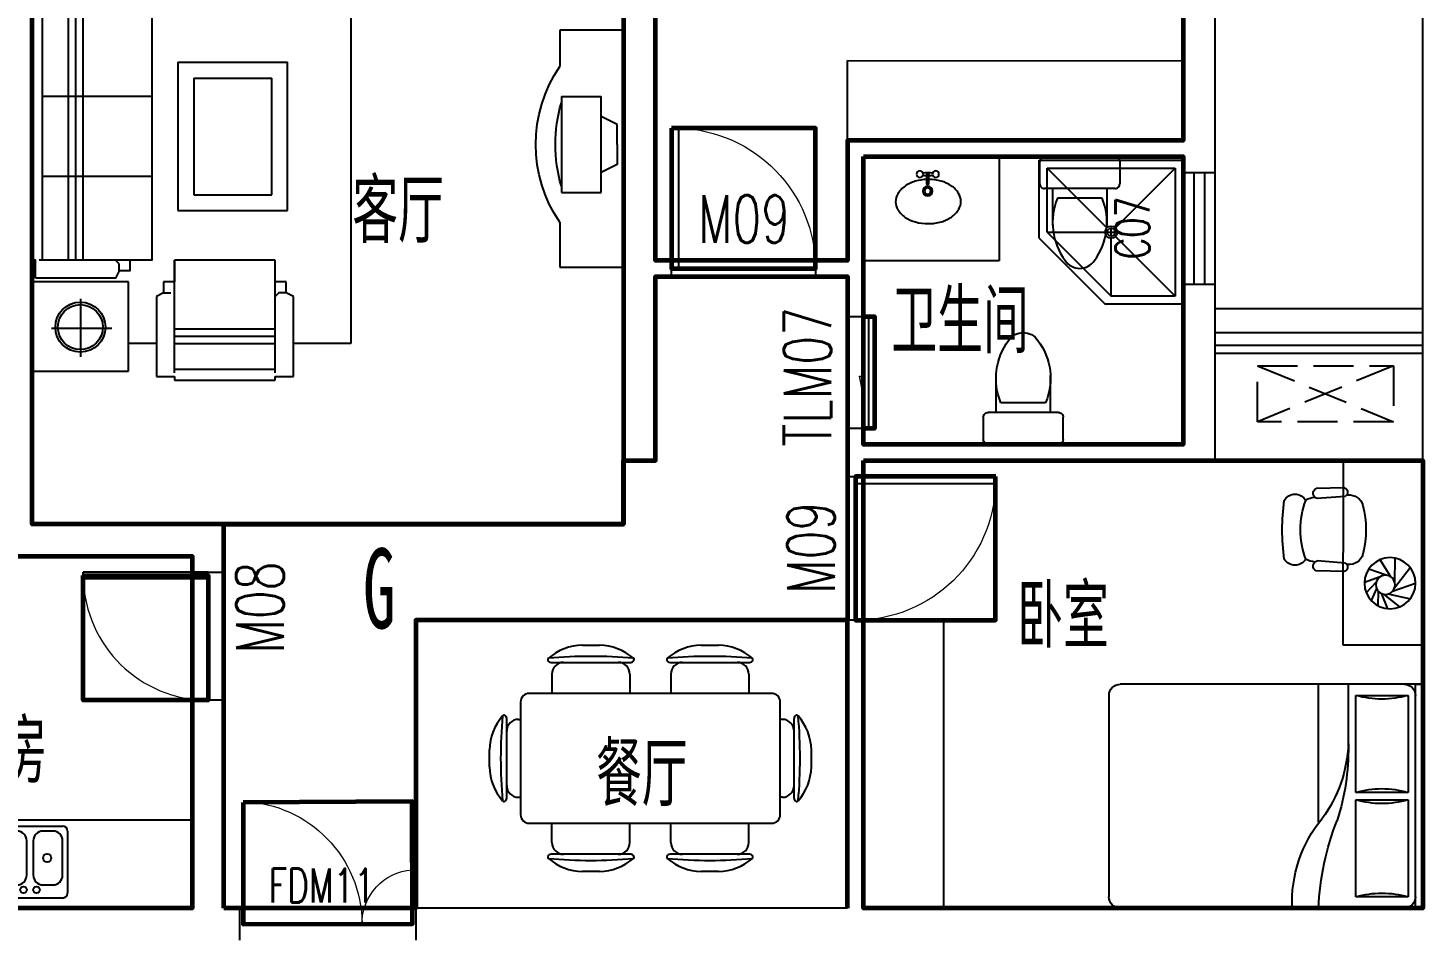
# Model space of a CAD drawing. Extents: x -503102 to -474302, y -636822 to -607622.
# Drawn here: x -492328 to -483582, y -617228 to -611567 of the extents above; entities that cross this region are included whole.
import ezdxf

# ---------------------------------------------------------------- set-up
doc = ezdxf.new("R2010")
doc.units = 0
doc.header["$LTSCALE"] = 1000
doc.header["$MEASUREMENT"] = 0
doc.linetypes.add('DASH', pattern=[0.35, 0.25, -0.1])
doc.linetypes.add('HIDDEN2', pattern=[4, 3, -1])
doc.layers.get('0').update_dxf_attribs({"linetype": 'CONTINUOUS'})
for name, color, linetype in [('FUR', 8, 'CONTINUOUS'), ('PUB_TEXT', 7, 'CONTINUOUS'), ('Text(文字)', 7, 'CONTINUOUS'), ('WALL', 2, 'CONTINUOUS'), ('WINDOW', 3, 'CONTINUOUS'), ('WINDOW_TEXT', 7, 'CONTINUOUS'), ('厨洁', 151, 'CONTINUOUS'), ('家具', 145, 'CONTINUOUS')]:
    doc.layers.add(name, color=color, linetype=linetype)
for name, color, linetype, lineweight in [('GT_卧室', 1, 'CONTINUOUS', 60), ('GT_卫生间', 5, 'CONTINUOUS', 60), ('GT_厨房', 4, 'CONTINUOUS', 60), ('GT_客厅', 2, 'CONTINUOUS', 60), ('GT_过道', 30, 'CONTINUOUS', 60), ('GT_门', 245, 'CONTINUOUS', 60), ('GT_餐厅', 3, 'CONTINUOUS', 60)]:
    doc.layers.add(name, color=color, linetype=linetype, lineweight=lineweight)
doc.styles.add('_TCH_WINDOW', font='SIMPLEX', dxfattribs={"height": 3.5, "bigfont": 'GBCBIG'})
doc.styles.add('ATT', font='TXT')
doc.styles.add('DIM_FONT', font='ROMAND.shx', dxfattribs={"width": 0.7})
doc.styles.add('HZ', font='', dxfattribs={"width": 0.8})
doc.styles.get("Standard").update_dxf_attribs({"font": 'GBENOR', "bigfont": 'GBCBIG'})
doc.styles.get('HZ').set_extended_font_data('FangSong_GB2312')

# ---------------------------------------------------------------- blocks, each defined once
blk = doc.blocks.new('drr')
at = {"layer": '厨洁'}
for p, q in [((264992.566410295, 83147.70016103463), (264992.566410295, 83536.33652467102)), ((265023.2482284768, 83567.01834285283), (265636.8845921132, 83567.01834285283)), ((265350.5209557495, 83536.33652467102), (265084.6118648404, 83536.33652467102)), ((265575.5209557495, 83536.33652467102), (265514.1573193859, 83536.33652467102)), ((265667.566410295, 83536.33652467102), (265667.566410295, 83147.70016103463)), ((265023.2482284768, 83474.97288830737), (265023.2482284768, 83260.20016103463)), ((265411.8845921133, 83260.20016103463), (265411.8845921133, 83474.97288830737)), ((265452.7936830223, 83474.97288830737), (265452.7936830223, 83260.20016103463)), ((265636.8845921132, 83260.20016103463), (265636.8845921132, 83474.97288830737)), ((265259.8456898405, 83279.55327012556), (265277.5598580224, 83289.78054285284)), ((265298.6617284768, 83175.94283603464), (265259.8456898405, 83279.55327012556)), ((265277.5598580224, 83289.78054285284), (265347.8811125677, 83204.35966103464)), ((265084.6118648404, 83198.83652467099), (265290.0849739313, 83198.83652467099)), ((265328.0434966586, 83165.40461330736), (265342.3165966586, 83173.64519739828)), ((265514.1573193859, 83198.83652467099), (265575.5209557495, 83198.83652467099)), ((265636.8845921132, 83117.01834285283), (265023.2482284768, 83117.01834285283))]:
    blk.add_line(p, q, dxfattribs=at)
for centre, radius in [((265217.5664102952, 83367.586524671), 25.56818181818182), ((265539.7255012041, 83367.586524671), 25.56818181818182), ((265268.7027739313, 83168.1547064892), 20.45454545454545), ((265391.4300466587, 83168.1547064892), 20.45454545454545), ((265473.2482284768, 83168.1547064892), 20.45454545454545)]:
    blk.add_circle(centre, radius, dxfattribs=at)
for centre, radius, start, end in [((265023.2482284768, 83536.33652467102), 30.68181818181818, 90, 180), ((265084.6118648404, 83474.97288830737), 61.36363636363636, 90, 180), ((265350.5209557495, 83474.97288830737), 61.36363636363636, 0, 90), ((265514.1573193859, 83474.97288830737), 61.36363636363636, 90, 180), ((265575.5209557495, 83474.97288830737), 61.36363636363636, 0, 90), ((265636.8845921132, 83536.33652467102), 30.68181818181818, 0, 90), ((265084.6118648404, 83260.20016103463), 61.36363636363636, 180, 270), ((265350.5209557495, 83260.20016103463), 61.36363636363636, 270, 360), ((265514.1573193859, 83260.20016103463), 61.36363636363636, 180, 270), ((265575.5209557495, 83260.20016103463), 61.36363636363636, 270, 360), ((265317.8162239314, 83183.11876103464), 20.45454545454545, 200.5376779997213, 300.0000000000623), ((265332.0893239313, 83191.35934512553), 20.45454545454545, 300.0000000000623, 399.4623220008738), ((265023.2482284768, 83147.70016103463), 30.68181818181818, 180, 270), ((265636.8845921132, 83147.70016103463), 30.68181818181818, 270, 360)]:
    blk.add_arc(centre, radius, start, end, dxfattribs=at)
blk = doc.blocks.new('A$C6A1B0631')
for p, q in [((-9.66620573308e-05, 527.2090606152196), (-9.66619991232e-05, 667.2090606152196)), ((29.99990333800088, 697.2090606152195), (469.9999033379426, 697.2090606152195)), ((499.9999033379427, 667.2090606152196), (499.9999033379427, 527.2090606152196)), ((469.9999033379426, 497.2090606152196), (29.99990333794267, 497.2090606152196)), ((80.25000443341558, 496.8112619837047), (80.25000443341558, 266.8112619837629)), ((419.7498022424697, 496.8112619837047), (419.7498022424697, 266.8112619837048)), ((389.7498022425279, 436.8112619837047), (110.2500044334156, 436.8112619837047))]:
    blk.add_line(p, q)
for centre, radius, start, end in [((29.99990333797177, 667.2090606152196), 30, 89.99999999999856, 179.9999999999985), ((469.9999033379863, 667.2090606152196), 30, 1.4388e-12, 89.99999999999856), ((29.99990333797177, 527.2090606152778), 30, 179.9999999999985, 269.9999999999985), ((469.9999033379717, 527.2090606152196), 30, 269.9999999999985, 360.0000000000014), ((477.3881358073849, 284.3657454118948), 397.5299272150932, 157.4504753310705, 216.6381448733121), ((22.61167086852947, 284.3657454118948), 397.5299272151005, 323.3618551266852, 382.549524668925), ((249.9999033380009, 107.6504893804667), 109.7823411183082, 213.4508578263597, 326.5491421736364)]:
    blk.add_arc(centre, radius, start, end)
blk = doc.blocks.new('5345')
at = {"layer": 'FUR'}
for p, q in [((207280.2737047111, 31819.77426298205), (207369.7413584349, 31819.77426298205)), ((207900.1343850205, 31819.77426298205), (207989.6020387308, 31819.77426298205)), ((207117.4325315671, 31729.5242629824), (207532.5825315655, 31729.5242629824)), ((207737.2932118764, 31729.5242629824), (208152.4432118748, 31729.5242629824)), ((207121.9450315671, 31668.60551298263), (207121.9450315671, 31567.74021791127)), ((207528.0700315655, 31668.60551298263), (207528.0700315655, 31567.74021791127)), ((207741.8057118764, 31668.60551298263), (207741.8057118764, 31567.74021791127)), ((208147.9307118748, 31668.60551298263), (208147.9307118748, 31567.74021791127)), ((208266.6878717185, 31567.74021791127), (207003.1878717234, 31567.74021791127)), ((206958.0628717236, 31522.61521791145), (206958.0628717236, 30935.99021791372)), ((208311.8128717183, 30935.99021791372), (208311.8128717183, 31522.61521791145)), ((206885.8628717238, 31436.87771791178), (206885.8628717238, 31021.72771791339)), ((206946.7816217236, 31432.3652179118), (206958.0628717236, 31432.3652179118)), ((208323.0941217183, 31432.3652179118), (208311.8128717183, 31432.3652179118)), ((208384.0128717181, 31436.87771791178), (208384.0128717181, 31021.72771791339)), ((206795.6128717242, 31274.03654476776), (206795.6128717242, 31184.56889105742)), ((208474.2628717177, 31274.03654476776), (208474.2628717177, 31184.56889105742)), ((206946.7816217236, 31026.24021791337), (206958.0628717236, 31026.24021791337)), ((208323.0941217183, 31026.24021791337), (208311.8128717183, 31026.24021791337)), ((207003.1878717234, 30890.86521791389), (208266.6878717185, 30890.86521791389)), ((207121.9450315671, 30789.99992284253), (207121.9450315671, 30890.86521791389)), ((207528.0700315655, 30789.99992284253), (207528.0700315655, 30890.86521791389)), ((207741.8057118764, 30789.99992284253), (207741.8057118764, 30890.86521791389)), ((208147.9307118748, 30789.99992284253), (208147.9307118748, 30890.86521791389)), ((207532.5825315655, 30729.08117284276), (207117.4325315671, 30729.08117284276)), ((208152.4432118748, 30729.08117284276), (207737.2932118764, 30729.08117284276)), ((207369.7413584349, 30638.83117284312), (207280.2737047111, 30638.83117284312)), ((207989.6020387308, 30638.83117284312), (207900.1343850205, 30638.83117284312))]:
    blk.add_line(p, q, dxfattribs=at)
for centre, radius, start, end in [((207289.0468883169, 31535.08977911136), 284.8196343396795, 91.76513784475387, 130.7265433112104), ((207360.9681748155, 31535.08977911136), 284.8196343396795, 49.2734566887896, 88.23486215524615), ((207908.9075686263, 31535.08977911136), 284.8196343396795, 91.76513784475387, 130.7265433112104), ((207980.828855125, 31535.08977911136), 284.8196343396795, 49.2734566887896, 88.23486215524615), ((207109.1048023365, 31744.09582213403), 9.024999999965077, 130.7265433112104, 202.6699912147374), ((207117.4325315671, 31747.57426298233), 18.04999999993015, 202.6699912147374, 270), ((207325.0075315662, 29312.77524171112), 2448.227021327622, 84.80230403048571, 95.19769596951426), ((207182.8637815668, 31668.60551298263), 60.91874999976425, 90, 180), ((207467.1512815657, 31668.60551298263), 60.91874999976425, 0, 90), ((207532.5825315655, 31747.57426298233), 18.04999999993015, 270, 337.3300087852626), ((207540.9102608094, 31744.09582213403), 9.024999999965077, 337.3300087852626, 409.2734566887894), ((207728.9654826324, 31744.09582213403), 9.024999999965077, 130.7265433112104, 202.6699912147374), ((207737.2932118764, 31747.57426298233), 18.04999999993015, 202.6699912147374, 270), ((207944.8682118756, 29312.77524171112), 2448.227021327622, 84.80230403048571, 95.19769596951426), ((207802.7244618762, 31668.60551298263), 60.91874999976425, 90, 180), ((208087.0119618751, 31668.60551298263), 60.91874999976425, 0, 90), ((208152.4432118748, 31747.57426298233), 18.04999999993015, 270, 337.3300087852626), ((208160.7709411188, 31744.09582213403), 9.024999999965077, 337.3300087852626, 409.2734566887894), ((207003.1878717234, 31522.61521791145), 45.12499999982536, 90, 180), ((208266.6878717185, 31522.61521791145), 45.12499999982536, 0, 90), ((207080.2973555949, 31265.2633611619), 284.8196343396795, 139.2734566897424, 178.2348621533779), ((209302.6118929817, 31229.30271791258), 2448.227021327622, 174.8023040320539, 185.197695967946), ((206871.2913125655, 31445.20544715579), 9.024999999965077, 67.33000878359276, 139.2734566897424), ((206867.8128717105, 31436.87771791178), 18.04999999993015, 0, 67.33000878359276), ((206946.7816217102, 31371.44646791203), 60.91874999976425, 90, 180), ((208323.0941217317, 31371.44646791203), 60.91874999976425, 0, 90), ((208402.0628717314, 31436.87771791178), 18.04999999993015, 112.6699912164072, 180), ((208398.5844308764, 31445.20544715579), 9.024999999965077, 40.72654331025757, 112.6699912164072), ((205967.2638504602, 31229.30271791258), 2448.227021327622, 354.8023040320539, 365.1976959679461), ((208189.578387847, 31265.2633611619), 284.8196343396795, 1.765137846622018, 40.72654331025757), ((207080.2973555949, 31193.34207466327), 284.8196343396795, 181.765137846622, 220.7265433102576), ((208189.578387847, 31193.34207466327), 284.8196343396795, 319.2734566897424, 358.234862153378), ((206946.7816217102, 31087.15896791313), 60.91874999976425, 180, 270), ((208323.0941217317, 31087.15896791313), 60.91874999976425, 270, 360), ((206871.2913125655, 31013.39998866937), 9.024999999965077, 220.7265433102576, 292.6699912164072), ((206867.8128717105, 31021.72771791339), 18.04999999993015, 292.6699912164072, 360), ((208402.0628717314, 31021.72771791339), 18.04999999993015, 180, 247.3300087835928), ((208398.5844308764, 31013.39998866937), 9.024999999965077, 247.3300087835928, 319.2734566897424), ((207003.1878717234, 30935.99021791372), 45.12499999982536, 180, 270), ((208266.6878717185, 30935.99021791372), 45.12499999982536, 270, 360), ((207182.8637815668, 30789.99992284253), 60.91874999976425, 180, 270), ((207467.1512815657, 30789.99992284253), 60.91874999976425, 270, 360), ((207802.7244618762, 30789.99992284253), 60.91874999976425, 180, 270), ((208087.0119618751, 30789.99992284253), 60.91874999976425, 270, 360), ((207109.1048023365, 30714.50961368442), 9.024999999965077, 157.3300087852626, 229.2734566887896), ((207117.4325315671, 30711.03117284283), 18.04999999993015, 90, 157.3300087852626), ((207289.0468883169, 30923.51565670709), 284.8196343396795, 229.2734566887896, 268.2348621552461), ((207325.0075315662, 33145.83019410732), 2448.227021327622, 264.8023040304857, 275.1976959695142), ((207360.9681748155, 30923.51565670709), 284.8196343396795, 271.7651378447539, 310.7265433112104), ((207532.5825315655, 30711.03117284283), 18.04999999993015, 22.6699912147374, 90), ((207540.9102608094, 30714.50961368442), 9.024999999965077, 310.7265433112104, 382.6699912147374), ((207728.9654826324, 30714.50961368442), 9.024999999965077, 157.3300087852626, 229.2734566887896), ((207737.2932118764, 30711.03117284283), 18.04999999993015, 90, 157.3300087852626), ((207944.8682118756, 33145.83019410732), 2448.227021327622, 264.8023040304857, 275.1976959695142), ((207908.9075686263, 30923.51565670709), 284.8196343396795, 229.2734566887896, 268.2348621552461), ((207980.828855125, 30923.51565670709), 284.8196343396795, 271.7651378447539, 310.7265433112104), ((208152.4432118748, 30711.03117284283), 18.04999999993015, 22.6699912147374, 90), ((208160.7709411188, 30714.50961368442), 9.024999999965077, 310.7265433112104, 382.6699912147374)]:
    blk.add_arc(centre, radius, start, end, dxfattribs=at)
blk = doc.blocks.new('434')
at = {"layer": 'FUR'}
for p, q in [((203562.4044520982, 31868.66706669765), (203562.4044521043, 31915.33373336373)), ((203562.4044521043, 31915.33373336373), (204962.4044520869, 31915.3337331828)), ((203562.4044520982, 31868.66706669765), (204962.4044520808, 31868.66706651672)), ((204962.404452175, 31915.3226407245), (204962.4043573884, 31499.2627312725)), ((204962.4044520808, 31868.66706651672), (204962.4044520869, 31915.3337331828)), ((203562.4044518595, 30021.324951192), (203562.4044520892, 31798.66706669852)), ((204239.0711187505, 31822.0003999441), (203632.4044520913, 31822.0004000225)), ((203632.4044520913, 31822.0004000225), (203632.4044520491, 31495.3337333599)), ((204239.0711187083, 31495.3337332815), (204239.0711187505, 31822.0003999441)), ((204892.4044520757, 31822.00039985969), (204285.7377854165, 31822.00039993808)), ((204285.7377854165, 31822.00039993808), (204285.7377853743, 31495.33373327548)), ((204892.4044520334, 31495.33373319708), (204892.4044520757, 31822.00039985969)), ((204962.4044520718, 31798.66706651758), (204962.4044518421, 30021.32495101109)), ((203632.4044520491, 31495.3337333599), (204239.0711187083, 31495.3337332815)), ((204285.7377853743, 31495.33373327548), (204892.4044520334, 31495.33373319708)), ((204577.4044520314, 31448.66706657169), (204962.4044520266, 31448.66706652194)), ((204099.0711186798, 31262.00039996918), (204962.4044520024, 31262.0003998576)), ((204892.4044518339, 29951.32495102101), (203632.4044518496, 29951.32495118382))]:
    blk.add_line(p, q, dxfattribs=at)
for centre, radius, start, end in [((203632.4044520883, 31798.66706668947), 69.99999999913011, 89.99999999278577, 179.9999999923349), ((204892.4044520727, 31798.66706652663), 69.99999999913011, 359.9999999923349, 449.9999999927857), ((203072.4044520772, 31658.66706676359), 583.3333333260841, 343.7397949930194, 376.2602049916144), ((204799.0711187224, 31658.66706654044), 583.3333333260841, 163.7397949930193, 196.2602049916144), ((203725.7377854024, 31658.66706667914), 583.3333333260841, 343.7397949930194, 376.2602049916144), ((205452.4044520476, 31658.66706645603), 583.3333333260841, 163.7397949930193, 196.2602049916144), ((204558.446118509, 29984.50039992567), 1464.289399981803, 89.25816399058093, 107.8033669933682), ((204627.0818652533, 30591.73159324254), 857.778086656007, 92.53978199187745, 126.0403109912693), ((203484.034878909, 32977.25403336063), 1717.043043311995, 272.6160119931257, 291.4069439925834), ((203597.4044521045, 31921.16706669246), 824.5659566564196, 267.5672599906123, 309.54608099228), ((203632.4044518586, 30021.32495118295), 69.99999999913011, 179.9999999923349, 269.9999999927858), ((204892.3639707853, 30021.68832568353), 69.99999999913011, 270.0330484093343, 360.033048410236)]:
    blk.add_arc(centre, radius, start, end, dxfattribs=at)
blk = doc.blocks.new('M_C5')
for p, q in [((-70.82901607836537, 21.28130988847079), (-105.5706513122422, 120.2282728042846)), ((-60.16192104374932, 62.68461325480894), (-49.63460429589031, 152.1065615165353)), ((-28.08119270529278, 85.5738574138395), (7.413737712297004, 159.8281467487104)), ((-8.992281119622929, 87.95501956535735), (58.67843228853597, 149.1512966760219)), ((12.1610811973369, 83.25872809370229), (111.8935306657804, 114.3671185050116)), ((-53.99105266266269, -14.06874431869437), (-153.5547980225383, 44.95468834566414)), ((25.53403393035843, 75.43189319191879), (151.976158361067, 50.03246236002269)), ((42.31323223001527, 52.59037386479214), (156.1122218071468, -35.05672834750294)), ((48.33521730783104, 20.58951348862501), (102.0785434169302, -123.2070248560467)), ((-26.44012613309314, -30.03790376529833), (-152.9726097377861, -46.89755505358152)), ((14.47907216040039, -26.22849599220535), (-99.14332800768172, -125.5810515625417)), ((40.54031767207198, -2.332965136227358), (5.081947024460531, -160.0161421951379))]:
    blk.add_line(p, q)
for centre, radius in [((0, 0), 160), ((-11.20591059033177, 27.9958680989912), 60)]:
    blk.add_circle(centre, radius)
at = {"width": 0.8, "flags": 9}
for tag in ['XSIZE', 'YSIZE']:
    blk.add_attdef(tag, (0, 0), '', height=0.5, dxfattribs=at)
blk = doc.blocks.new('12PSTG02')
at = {"color": 0, "linetype": 'ByBlock'}
for p, q in [((-5.882738000000002, 11.49340499999994), (-13.63649299999996, 11.29480499999999)), ((-5.734030000000002, 9.170817999999997), (-13.41555400000003, 8.575543000000035)), ((-4.996459000000001, 9.562866999999981), (-5.28420400000003, 9.540568000000007)), ((-5.882738000000002, -11.49340499999999), (-13.63649299999996, -11.29480499999999)), ((-5.734030000000002, -9.170817999999997), (-13.41555400000003, -8.575543000000035)), ((-4.996459000000001, -9.562866999999981), (-5.28420400000003, -9.540568000000007)), ((-4.996459000000001, -9.562866999999981), (-5.28098999999996, -9.544821000000011))]:
    blk.add_line(p, q, dxfattribs=at)
for centre, radius, start, end in [((39.48608300000002, 0), 62.48608299999999, 172.590731, 187.409269), ((-19.49999999999998, 6.311131999999987), 3.452742999999999, 30.392687, 149.607313), ((4.700969999999998, 0), 22.70097, 159.208954, 200.791046), ((-12.99883699999996, 0.9436919999999986), 7.999035000000001, 97.33471200000002, 116.212212), ((-13.09703699999998, 9.97002900000001), 1.430399999999995, 112.156422, 257.133709), ((-6.286552000000012, 10.30149600000004), 1.258456, 296.04311, 431.2838349999998), ((-4.647835999999966, 5.578087999999978), 4, 16.10866, 95), ((-28.187947, 0), 28.187947, 346.275006, 373.724994), ((-4.647835999999966, -5.578087999999978), 4, 265, 343.89134), ((-19.49999999999998, -6.311131999999987), 3.452742999999999, 210.392687, 329.607313), ((-12.99883699999996, -1.056308000000001), 7.999035000000001, 243.61801, 261.904764), ((-13.09703699999998, -9.97002900000001), 1.430399999999995, 102.866291, 247.843578), ((-6.286552000000012, -10.30149599999998), 1.258456, 288.716165, 423.95689)]:
    blk.add_arc(centre, radius, start, end, dxfattribs=at)
at = {"color": 0, "linetype": 'ByBlock', "style": 'ATT'}
for tag, p, flags in [('ITEM', (-21.99999999999999, -21), 3), ('ROOM_NUMBER', (-21.99999999999999, -29), 1)]:
    blk.add_attdef(tag, p, '', height=6, dxfattribs=dict(at, flags=flags))
blk = doc.blocks.new('-CHAI6')
at = {"xscale": 22.75, "yscale": 22.75, "zscale": 22.75}
blk.add_blockref('12PSTG02', (519.3039661977518, 27.9605796601586), dxfattribs=at)
blk = doc.blocks.new('_E0BEL')
for p, q in [((0.6522834217175844, 117.5468732497684), (0.6522834221832455, 175.4968652047246)), ((12.65228342043701, 117.546873249601), (12.65228342096088, 175.4968652046154))]:
    blk.add_line(p, q)
for points, elevation in [([(12.65228342072805, 144.4557307574068, -0.0619213949914959), (85.7782436676789, 132.8287402738206, -0.0806552344356535), (148.7483689803048, 103.0044666416215, -0.1070504517096757), (194.1216056675766, 54.70981296166428, -0.138025864509439), (207.763815885759, 4.759227035472576, -0.1380258645093435), (193.353379306267, -44.97517002812672, -0.1070504517096055), (147.241206596489, -92.5647876926232, -0.0806552344357575), (83.8189038807759, -121.4150129582231, -0.0685214539471183), (2.633864805917255, -131.9564896668926, -0.0685214539470119), (-78.37906457250936, -120.1650277401895, -0.0806552344355982), (-141.3491898851352, -90.34075410804508, -0.1070504517095691), (-186.7224265724071, -42.04610042814965, -0.1380258645093513), (-200.3646367906476, 7.904485498162102, -0.1380258645094051)], 3.022155e-10), ([(-200.3646367906476, 7.904485498162102, -0.1380258645094051), (-185.9542002111557, 57.63888256903374, -0.1070504517097264), (-139.8420275013195, 105.2285002335338, -0.080655234435653), (-76.41972478554817, 134.0787254917377, -0.0650796564933818), (0.6522834219504148, 144.6237121807207, -0.0685214539470985)], 4.42014e-10)]:
    blk.add_lwpolyline(points, format="xyb", dxfattribs=dict(elevation=elevation))
for centre, radius in [((-43.34771657944656, 177.7264958539926, -4.22629522e-08), 20), ((56.65228342270712, 177.7264958530068, -4.22629522e-08), 20), ((7.181711176817771, 71.89251920751121, -4.22629522e-08), 30), ((7.181711176817771, 71.89251920751121, -4.22629522e-08), 20)]:
    blk.add_circle(centre, radius)
for centre, radius, start, end in [((6.652283418748992, -329.2449491757216, -4.22629522e-08), 516.9714450257705, 86.43569890830454, 93.56430109063734), ((6.652283423347397, 175.4968652046736, -4.22629522e-08), 6.000000000000227, 359.9999999994708, 179.9999999994708), ((6.652283428062217, 684.6979408753886, -4.22629522e-08), 516.9714450257438, 266.4356989083039, 269.3350069933236), ((6.652283422881736, 117.5468732497174, -4.22629522e-08), 6.000000000000227, 179.9999999994708, 359.9999999994708), ((6.652283428062217, 684.6979408753886, -4.22629522e-08), 516.9714450257438, 270.6649930056174, 273.564301090637)]:
    blk.add_arc(centre, radius, start, end)
at = {"style": 'DIM_FONT', "width": 0.8, "flags": 9}
for tag in ['YSIZE', 'XSIZE']:
    blk.add_attdef(tag, (0, 0), '', height=0.5, dxfattribs=at)
blk = doc.blocks.new('12121')
at = {"layer": '厨洁'}
for p, q in [((21333.02979014989, 79451.70358647776), (22233.02979014988, 79451.70358647776)), ((21333.02979014989, 78964.20358647776), (21333.02979014989, 79451.70358647776)), ((22233.02979014988, 79451.70358647776), (22233.02979014988, 78551.70358647776)), ((22233.02979014988, 79451.70358647776), (22233.02979014988, 78901.70358647741)), ((21383.02979014989, 79401.70358647776), (22183.02979014989, 79401.70358647776)), ((21383.02979014989, 79401.70358647776), (21756.50729014992, 79028.22608647772)), ((21383.02979014989, 79001.70358647776), (21383.02979014989, 79401.70358647776)), ((22183.02979014989, 79401.70358647776), (21809.24729014992, 79027.92108647777)), ((22183.02979014989, 79401.70358647776), (22183.02979014989, 78601.70358647776)), ((21383.02979014989, 79001.70358647776), (21783.02979014989, 78601.70358647776)), ((21383.02979014989, 79001.70358647776), (21745.52979014988, 79001.70358647776)), ((21758.02979014989, 79001.70358647776), (21783.02979014989, 79001.70358647776)), ((21783.02979014989, 79001.70358647776), (21783.02979014989, 79026.70358647776)), ((21783.02979014989, 79001.70358647776), (21808.02979014988, 79001.70358647776)), ((21783.02979014989, 78976.70358647776), (21783.02979014989, 79001.70358647776)), ((21809.43979015003, 78975.29608647777), (22183.02979014989, 78601.70358647776)), ((21333.02979014989, 78964.20358647776), (21745.52979014988, 78551.70358647776)), ((21783.02979014989, 78601.70358647776), (21783.02979014989, 78964.20358647776)), ((22233.02979014988, 78551.70358647776), (21745.52979014988, 78551.70358647776)), ((22183.02979014989, 78601.70358647776), (21783.02979014989, 78601.70358647776))]:
    blk.add_line(p, q, dxfattribs=at)
for radius in [37.5, 25]:
    blk.add_circle((21783.02979014989, 79001.70358647776), radius, dxfattribs=at)
blk = doc.blocks.new('12PCOU13')
at = {"color": 0, "linetype": 'ByBlock'}
for p, q in [((24, 35), (23, 34)), ((24, 37), (24, 35)), ((23, 34), (2, 34)), ((3, -34), (3, 34)), ((10, 34), (10, -34)), ((12, 34), (12, -34)), ((14, 34), (14, -34)), ((27, 34), (23, 34)), ((33, 11), (3, 11)), ((33, -11), (3, -11)), ((23, -34), (2, -34)), ((27, -34), (23, -34)), ((24, -35), (23, -34)), ((24, -37), (24, -35))]:
    blk.add_line(p, q, dxfattribs=at)
blk.add_lwpolyline([(1, -39), (1, -34), (0, -34), (0, 34), (1, 34), (1, 39), (23, 39), (24, 37), (27, 37), (27, 34), (33, 34), (33, -34), (27, -34), (27, -37), (24, -37), (23, -39)], close=True, dxfattribs=at)
blk = doc.blocks.new('322342')
at = {"layer": 'FUR'}
for p, q in [((197611.0996898122, 24942.58662440604), (197611.0996897771, 24339.61623645792)), ((198169.7923489098, 24942.58662437353), (197611.0996898122, 24942.58662440604)), ((198169.7923488747, 24339.61623642539), (198169.7923489098, 24942.58662437353)), ((200542.5543862517, 24942.58662428312), (199983.8617271541, 24942.58662431563)), ((199983.8617271541, 24942.58662431563), (199983.861727119, 24339.61623636751)), ((200542.5543862166, 24339.61623633498), (200542.5543862517, 24942.58662428312)), ((197878.1219165578, 24443.97649589493), (197878.1219165797, 24820.83298836252)), ((200250.8839538997, 24443.97649580452), (200250.8839539216, 24820.83298827211)), ((198062.9834581824, 24641.07899384631), (197701.4764434722, 24641.07899386735)), ((200435.7454955243, 24641.0789937559), (200074.2384808141, 24641.07899377693)), ((197611.0996897771, 24339.61623645792), (198169.7923488747, 24339.61623642539)), ((199983.861727119, 24339.61623636751), (200534.3383177006, 24339.61623633545)), ((200442.0153373973, 22948.98495929571), (200442.0139894421, 24339.61623634083)), ((199544.1856034067, 24032.26513440379), (198614.7674573681, 24032.26513443254)), ((198614.7674573681, 24032.26513443254), (198614.7674573388, 23344.29738024824)), ((199544.1856034067, 24032.26513440379), (199544.1862702653, 23344.2973802078)), ((199444.1857003391, 23932.26513439738), (198714.7674573631, 23932.26513442397)), ((198714.7674573631, 23932.26513442397), (198714.767457344, 23444.29738024179)), ((199444.1857003391, 23932.26513439738), (199444.1861733327, 23444.29738021404)), ((198714.767457344, 23444.29738024179), (199444.1861733327, 23444.29738021404)), ((197783.5733347433, 22948.98495939136), (197783.5733347568, 23307.94252101799)), ((198614.7674573388, 23344.29738024824), (199544.1862702653, 23344.2973802078)), ((200442.0153373973, 22948.98495929571), (197783.5733347433, 22948.98495939136))]:
    blk.add_line(p, q, dxfattribs=at)
at = {"layer": 'FUR', "linetype": 'HIDDEN2'}
blk.add_line((197783.5733347892, 24165.79296049798), (197783.5733347958, 24339.61630103754), dxfattribs=at)
at = {"layer": 'FUR', "linetype": 'ByBlock'}
for p, q in [((198078.4765522464, 24165.79324635002), (197577.976552244, 24165.79276121138)), ((197577.976552244, 24165.79276121138), (197577.9766625035, 24052.0427612127)), ((198101.2265963438, 24120.29326839535), (198078.4765522464, 24165.79324635002)), ((197577.9766625035, 24052.0427612127), (197555.2266625065, 24052.04273915965)), ((197555.2266625065, 24052.04273915965), (197555.2272735115, 23421.69229967782)), ((197600.726662504, 24052.04278326432), (198305.9766625034, 24052.04346687046)), ((197623.4766625044, 24052.04280531595), (197623.4772735093, 23421.69236583412)), ((197782.7272735088, 23421.69252019694), (197782.7266625039, 24052.04295967876)), ((197828.2272735097, 23421.69256430018), (197828.2266625047, 24052.04300378201)), ((197873.7272735105, 23421.69260840345), (197873.7266625056, 24052.04304788528)), ((198169.4765963451, 24120.29333455022), (198101.2265963438, 24120.29326839535)), ((198101.2265963438, 24120.29326839535), (198101.2266404499, 24074.79326840139)), ((198169.4766625042, 24052.04333455929), (198169.4765963451, 24120.29333455022)), ((198305.9766625034, 24052.04346687046), (198169.4766625042, 24052.04333455929)), ((198305.9772735083, 23421.69302738863), (198305.9766625034, 24052.04346687046)), ((197555.2272735115, 23421.69229967782), (197577.9772735084, 23421.69232173087)), ((197577.9772735084, 23421.69232173087), (197577.977383768, 23307.94232173219)), ((197600.7272735089, 23421.69234378249), (198169.4772735092, 23421.69289507744)), ((198101.227295561, 23398.94282892557), (198078.4772735109, 23421.69280686952)), ((198078.4773837705, 23307.94280687084), (198101.2273396613, 23353.44282891784)), ((198101.2273396613, 23353.44282891784), (198101.227295561, 23398.94282892557)), ((198101.2273396613, 23353.44282891784), (198169.4773396626, 23353.44289507275)), ((198169.4772735092, 23421.69289507744), (198305.9772735083, 23421.69302738863)), ((198169.4773396626, 23353.44289507275), (198169.4772735092, 23421.69289507744)), ((197577.977383768, 23307.94232173219), (198078.4773837705, 23307.94280687084))]:
    blk.add_line(p, q, dxfattribs=at)
at = {"layer": 'FUR'}
for centre, radius in [((197886.3379850854, 24641.10143041596), 156.5403891788388), ((197886.3379850854, 24641.10143041596), 140.5403891788388), ((200259.1000224272, 24641.10143032554), 156.5403891788388), ((200259.1000224272, 24641.10143032554), 140.5403891788388)]:
    blk.add_circle(centre, radius, dxfattribs=at)
at = {"layer": 'FUR', "xscale": 22.75000000000364, "yscale": 22.75000000000364, "zscale": 22.75, "rotation": 269.9999999967016}
blk.add_blockref('12PCOU13', (199079.4764518499, 24945.15839655398), dxfattribs=at)
blk = doc.blocks.new('A$C2D356BCF')
at = {"layer": 'FUR'}
for p, q in [((146.7650076358113, 1481.688575208418), (546.7650076358113, 1481.688575208653)), ((146.7650076356949, 1201.706288412213), (146.7650076358113, 1481.688575208418)), ((546.7650076358113, 1481.688575208653), (546.7650076359276, 1.00005933875218)), ((157.1024095950415, 1015.110397828277), (407.1024095950415, 1015.11039782851)), ((157.1024095955072, 415.1103978282772), (157.1024095950415, 1015.110397828277)), ((407.1024095950415, 1015.11039782851), (407.1024095955071, 415.11039782851)), ((507.1024095952743, 840.1103978287427), (407.1024095951575, 890.11039782851)), ((507.1024095952743, 715.1103978287426), (507.1024095952743, 840.1103978287427)), ((507.1024095952743, 715.1103978287426), (507.1024095955071, 590.1103978287427)), ((507.1024095955071, 590.1103978287427), (407.1024095955071, 540.11039782851)), ((157.1024095955072, 415.1103978282772), (407.1024095955071, 415.11039782851)), ((146.7652549013728, 5.9369020164e-05), (146.7650076359277, 228.4424898412544)), ((546.7650076359276, 1.00005933875218), (146.7652549013728, 5.9369020164e-05))]:
    blk.add_line(p, q, dxfattribs=at)
for centre, radius, start, end in [((861.6229591696756, 715.0743891268502), 864.7730894710944, 145.7553427043892, 214.2446572956108), ((1044.602409595274, 715.1103978292085), 925, 163.6295489999765, 196.3704510000234)]:
    blk.add_arc(centre, radius, start, end, dxfattribs=at)
blk = doc.blocks.new('A$C3D92468E')
at = {"layer": 'WINDOW', "linetype": 'DASH'}
for p, q in [((849.9999953297082, -0.0003592714201659), (-4.6702916734e-06, 349.9996407285798)), ((-4.6703207772e-06, -0.0003592714201659), (849.9999953297082, 349.9996407285798))]:
    blk.add_line(p, q, dxfattribs=at)
blk.add_lwpolyline([(849.9999953297082, -0.0003592714201659), (849.9999953297082, 349.9996407285798), (-4.6702916734e-06, 349.9996407285798), (-4.6703207772e-06, -0.0003592714201659)], close=True, dxfattribs=at)
blk = doc.blocks.new('$DorLib2D$00000020')
at = {"lineweight": 13}
blk.add_line((0.2, 0.07), (-0.2, 0.07), dxfattribs=at)
blk.add_lwpolyline([(-0.5, 0.1199999999999999), (0.5, 0.1199999999999999), (0.5, 0.17), (-0.5, 0.17)], close=True)
blk.add_lwpolyline([(-0.2, 0.07), (-0.0345802754468932, 0.0371413799325355), (-0.0345802754468932, 0.07)], dxfattribs=at)
blk.add_solid([(-0.2, 0.07), (-0.0345802754468932, 0.0371413799325355), (-0.0345802754468932, 0.07)], dxfattribs=at)
blk = doc.blocks.new('$TCHSYS$WIN2D')
for p, q in [((-0.5, 0.5), (0.5, 0.5)), ((0.5, 0.1666666666666666), (-0.5, 0.1666666666666666)), ((0.5, -0.1666666666666667), (-0.5, -0.1666666666666667)), ((-0.5, -0.5), (0.5, -0.5))]:
    blk.add_line(p, q)
blk = doc.blocks.new('$DorLib2D$00000001')
for p, q in [((0.45, 0.975), (0.5000000000000002, 0.975)), ((0.45, 0), (0.45, 0.975)), ((0.5, 0), (0.5, 0.975)), ((0.5, 0), (0.45, 0))]:
    blk.add_line(p, q)
at = {"lineweight": 13}
blk.add_arc((0.475, 0), 0.975, 91.46928358135379, 180, dxfattribs=at)
blk = doc.blocks.new('$DorLib2D$00000025')
at = {"const_width": 0.02000000000002}
for points in [[(0.4809659091480242, -0.0014478852985489), (0.4809659091480242, 0.6906370592223703)], [(-0.4809658959978972, 0.0014478759854028), (-0.4809658959978972, 0.3083976873278363)]]:
    blk.add_lwpolyline(points, dxfattribs=at)
at = {"lineweight": 13}
for centre, radius, start, end in [((0.5046168020418103, -0.0019208093578045), 0.6987497204383784, 91.93968624619532, 179.7237749158179), ((-0.5007908120541872, 0.0025725639175704), 0.3066680763238383, 359.7898704781727, 445.750825813995)]:
    blk.add_arc(centre, radius, start, end, dxfattribs=at)

msp = doc.modelspace()

# ---------------------------------------------------------------- linework, layer by layer
at = {"layer": 'FUR'}
for p, q in [((-487201.8808220794, -611771.7696421646), (-485101.8808220787, -611773.0929951773)), ((-487201.8808220794, -612271.6436085438), (-487201.8808220794, -611771.7696421646)), ((-487101.8808220796, -615271.6436085429), (-486601.8808220796, -615271.6436085429)), ((-486601.8808220796, -615271.6436085429), (-486601.8808220783, -617071.6436085451))]:
    msp.add_line(p, q, dxfattribs=at)
msp.add_lwpolyline([(-484102.067030503, -615424.7193083433), (-483602.0670304881, -615424.7190660135), (-483601.8808220789, -614271.6436085439), (-484101.8808220789, -614271.6438508736)], close=True, dxfattribs=at)
at = {"layer": 'GT_卧室'}
for points in [[(-488401.8808220552, -608571.6436085723), (-485101.8808220789, -608571.6436085718), (-485101.8808220782, -612271.6436085392), (-487201.8808220794, -612271.6436085392), (-487201.8808221021, -613021.6436085223), (-488401.8808220861, -613021.6436085191), (-488401.8808220552, -608571.6436085723)], [(-487101.8808220891, -614271.6436085473), (-483601.8808220743, -614271.643608539), (-483601.8808220787, -617071.6436085461), (-487101.8808220891, -617071.6436085233), (-487101.8808220958, -614271.6436085473)]]:
    msp.add_lwpolyline(points, dxfattribs=at)
at = {"layer": 'GT_卫生间'}
msp.add_lwpolyline([(-487101.8808220625, -612371.6436085392), (-485101.8808220584, -612371.6436085392), (-485101.8808220584, -614171.6436085576), (-487101.8808220558, -614171.6436085576), (-487101.8808220625, -612371.6436085392)], dxfattribs=at)
at = {"layer": 'GT_厨房'}
msp.add_lwpolyline([(-493801.8808220748, -614871.6436085447), (-491301.88082207, -614871.643608584), (-491301.880822035, -617071.6436085289), (-493801.8808220835, -617071.6436085606), (-493801.8808220839, -614871.6436085516)], dxfattribs=at)
at = {"layer": 'GT_客厅'}
msp.add_lwpolyline([(-492301.880822099, -610371.6436085457), (-488601.8808220644, -610371.6436085457), (-488601.8808220644, -614671.6436086321), (-492301.880822074, -614671.6436086321), (-492301.880822074, -610371.6436085457)], dxfattribs=at)
at = {"layer": 'GT_过道'}
msp.add_lwpolyline([(-491101.8808220698, -617071.6436085361), (-491101.8808220698, -614671.643608558), (-488601.8808220644, -614671.643608558), (-488601.8808220644, -614271.6436085443), (-488401.880822079, -614271.6436085443), (-488401.8808220935, -613121.6436085223), (-487201.8808220556, -613121.6436085077), (-487201.8808220868, -615271.6436085392), (-489901.8808220425, -615271.6436085484), (-489901.8808220425, -617071.6436085453), (-491101.8808220698, -617071.6436085536)], dxfattribs=at)
at = {"layer": 'GT_门'}
for points in [[(-488301.8808220818, -612194.1436085443), (-488301.8808221947, -613071.643608514), (-487401.8808220426, -613071.643608514), (-487401.8808220426, -612194.14360866), (-488301.8808220818, -612194.14360866)], [(-487101.8808220854, -613371.6436085721), (-487032.8808220786, -613371.6436085721), (-487032.8808220786, -614071.6436085486), (-487101.8808220854, -614071.6436085486), (-487101.8808220854, -613371.6436085721)], [(-486274.3808220787, -614371.6436085443), (-487151.8808220725, -614371.6436085394), (-487151.8808223239, -615271.6436085443), (-486274.6693310459, -615271.6436087844), (-486274.6693310459, -614371.6436085443)], [(-491981.8808220794, -614991.6436085479), (-491201.8808220794, -614991.6436085479), (-491201.8808220794, -615771.6436085479), (-491981.8808220794, -615771.6436086159), (-491981.8808220794, -614991.6436085479)], [(-490980.9433221396, -616411.9428433996), (-490980.9433221396, -617173.2362823727), (-489922.818336479, -617170.0509449603), (-489925.1196928568, -616405.5722197975), (-490980.9433221396, -616411.9428433996)]]:
    msp.add_lwpolyline(points, dxfattribs=at)
at = {"layer": 'GT_餐厅'}
msp.add_lwpolyline([(-487201.8808220889, -617071.6436085361), (-487201.8808220868, -615271.6436085392), (-489901.8808220425, -615271.6436085361), (-489901.8808220365, -617071.6436085454)], dxfattribs=at)
at = {"layer": 'WALL', "linetype": 'Continuous'}
for p, q in [((-485101.8808220782, -612271.6436085392), (-485101.8808220789, -608371.6436085444)), ((-484901.880822079, -612321.643608544), (-484901.880822079, -608371.6436085444)), ((-488401.8808220861, -613021.6436085223), (-488401.880822079, -610271.643608544)), ((-492301.880822074, -614671.6436085597), (-492301.880822074, -610371.6436085457)), ((-488601.8808220794, -613071.6436085443), (-488601.8808220644, -610371.6436085457)), ((-483601.8808220789, -612371.6436085445), (-483601.8808220787, -610771.6436085436)), ((-487201.8808221442, -612271.6436085392), (-487201.8808221442, -613021.6436085223)), ((-485101.8808220782, -612271.6436085392), (-487201.8808221442, -612271.6436085392)), ((-487101.8808220625, -612371.6436085392), (-487101.8808220789, -613071.6436085443)), ((-485101.8808220584, -612371.6436085392), (-487101.8808220625, -612371.6436085392)), ((-485101.8808220584, -612371.6436085392), (-485101.8808220475, -612471.3465550877)), ((-484901.8808220908, -612471.346555088), (-484901.880822079, -612321.643608544)), ((-483601.8808220678, -617071.6436085625), (-483601.8808220789, -612371.6436085445)), ((-485101.8808220475, -612471.3465550877), (-484901.8808220908, -612471.346555088)), ((-488601.8808220794, -614271.6436085443), (-488601.8808220794, -613071.6436085443)), ((-488301.8808221947, -613021.6436085162), (-488401.8808220861, -613021.6436085223)), ((-488301.8808221947, -613121.6436085118), (-488301.8808221947, -613021.6436085162)), ((-487201.8808221442, -613021.6436085223), (-487401.8808220426, -613021.6436085162)), ((-487401.8808220426, -613021.6436085162), (-487401.8808220426, -613121.6436085118)), ((-487101.8808220804, -613371.6436085394), (-487101.8808220789, -613071.6436085443)), ((-488401.880822079, -614271.6436085443), (-488401.8808220935, -613121.6436085223)), ((-488401.8808220935, -613121.6436085223), (-488301.8808221947, -613121.6436085118)), ((-487401.8808220426, -613121.6436085118), (-487201.8808220556, -613121.6436085223)), ((-487201.8808220556, -613121.6436085223), (-487201.8808220526, -613371.6436085392)), ((-484901.8808220908, -613171.346555088), (-485101.880822048, -613171.346555088)), ((-485101.880822048, -613171.346555088), (-485101.8808220584, -614171.6436085576)), ((-484901.880822079, -614221.6436085443), (-484901.8808220908, -613171.346555088)), ((-487201.8808220526, -613371.6436085392), (-487101.8808220804, -613371.6436085394)), ((-487101.8808220656, -614071.6436085392), (-487201.8808220675, -614071.6436085394)), ((-487201.8808220675, -614071.6436085394), (-487201.8808220786, -614221.6436085443)), ((-487101.8808220558, -614171.6436085576), (-487101.8808220656, -614071.6436085392)), ((-485101.8808220584, -614171.6436085576), (-487101.8808220558, -614171.6436085576)), ((-488601.8808220794, -614271.6436085443), (-488401.880822079, -614271.6436085443)), ((-487201.8808220786, -614221.6436085443), (-487201.8808220677, -614371.6436085394)), ((-485101.8808229579, -614271.6436085474), (-487101.8808220891, -614271.6436085473)), ((-487101.8808220771, -614371.6436085392), (-487101.8808220891, -614271.6436085473)), ((-485101.8808220789, -614271.6436085443), (-485101.8808229579, -614271.6436085474)), ((-485101.8808220789, -614271.6436085443), (-484901.880822079, -614271.6436085443)), ((-484901.880822079, -614271.6436085443), (-484901.880822079, -614221.6436085443)), ((-487201.8808220677, -614371.6436085394), (-487101.8808220771, -614371.6436085392)), ((-491101.8808220698, -614671.643608558), (-492301.880822074, -614671.6436085597)), ((-491101.8808220787, -614971.6436085394), (-491101.8808220698, -614671.643608558)), ((-491301.88082207, -614871.6436085583), (-492401.8808220797, -614871.6436085464)), ((-491301.88082207, -614871.6436085583), (-491301.8808220716, -614971.6436085394)), ((-491301.8808220716, -614971.6436085394), (-491101.8808220787, -614971.6436085394)), ((-487101.8808220773, -615271.6436085394), (-487201.8808220708, -615271.6436085392)), ((-487201.8808220708, -615271.6436085392), (-487201.8808220889, -617071.6436085361)), ((-487101.8808220891, -617071.6436085417), (-487101.8808220773, -615271.6436085394)), ((-491101.8808220787, -615771.6436086159), (-491301.8808220716, -615771.6436086159)), ((-491301.8808220716, -615771.6436086159), (-491301.88082207, -617071.6436085289)), ((-491101.8808220698, -617071.6436085361), (-491101.8808220787, -615771.6436086159)), ((-493801.8808220835, -617071.6436085606), (-492251.880822079, -617071.6436085441)), ((-492251.880822079, -617071.6436085441), (-491301.88082207, -617071.6436085289)), ((-491001.8808220424, -617071.6436085453), (-491101.8808220698, -617071.6436085361)), ((-491001.8808220424, -617271.643608536), (-491001.8808220424, -617071.6436085453)), ((-487201.8808220889, -617071.6436085361), (-489901.8808220425, -617071.6436085453)), ((-489901.8808220425, -617071.6436085453), (-489901.8808220425, -617271.643608536)), ((-487101.8808220891, -617071.6436085417), (-485151.8808220792, -617071.6436085444)), ((-485151.8808220792, -617071.6436085444), (-483601.8808220678, -617071.6436085625))]:
    msp.add_line(p, q, dxfattribs=at)
at = {"layer": 'WINDOW'}
for p, q in [((-484901.8808220789, -613321.643608544), (-483601.8808220787, -613321.643608544)), ((-484901.8808220789, -613471.643608544), (-483601.8808220787, -613471.643608544)), ((-484901.8808220789, -613471.643608544), (-483601.8808220787, -613471.643608544)), ((-484901.8808220789, -613551.643608544), (-483601.8808220787, -613551.643608544)), ((-484901.8808220789, -613601.6436085443), (-483601.8808220787, -613601.6436085443)), ((-484901.8808220789, -614271.6436085443), (-483601.8808220787, -614271.6436085443))]:
    msp.add_line(p, q, dxfattribs=at)
at = {"layer": 'WINDOW', "linetype": 'Continuous'}
for p, q in [((-487101.8808220854, -614071.643608544), (-487101.8808220854, -613371.6436085721)), ((-491301.8808220745, -615771.643608534), (-491301.8808220744, -614971.643608553))]:
    msp.add_line(p, q, dxfattribs=at)
at = {"layer": '厨洁'}
for p, q in [((-486251.8808220787, -612371.6436085445), (-486251.8808220787, -613023.2925348424)), ((-486251.8808220787, -613023.2925348424), (-487101.8808220789, -613023.2925348424)), ((-491301.8808220789, -616521.6436085445), (-493251.8808220788, -616521.6436085445))]:
    msp.add_line(p, q, dxfattribs=at)

# ---------------------------------------------------------------- block references
at = {"layer": 'FUR', "rotation": 90}
msp.add_blockref('322342', (-467359.2941977973, -811324.7858171737, 1.7624015e-09), dxfattribs=at)
at = {"layer": 'FUR', "xscale": -1}
for name, p, rotation in [('-CHAI6', (-484477.8668918703, -614677.5922814778), 180.0000277709889), ('M_C5', (-483807.8920812864, -615040.202840825), 130.0000277775667), ('434', (-515517.2145554424, -820634.0480606504), 270)]:
    msp.add_blockref(name, p, dxfattribs=dict(at, rotation=rotation))
at = {"layer": 'FUR', "xscale": 1.199999999953432, "yscale": 1.200000000011639, "zscale": 1.199999999999999, "rotation": 180}
msp.add_blockref('5345', (-239272.7384755406, -578660.2449086143), dxfattribs=at)
at = {"layer": 'WINDOW', "linetype": 'Continuous'}
ref = msp.add_blockref('$DorLib2D$00000001', (-487851.8808220818, -613071.6436085443), dxfattribs=dict(at, xscale=900, yscale=-900, zscale=900, rotation=180))
ref.add_attrib('A', 'M09', (-488136.8808220818, -612910.3390742455), dxfattribs={"layer": 'WINDOW_TEXT', "linetype": 'Continuous', "height": 297.5, "style": '_TCH_WINDOW', "width": 0.7058823529411768})
ref = msp.add_blockref('$TCHSYS$WIN2D', (-485001.8808220792, -612821.3465550992), dxfattribs=dict(at, xscale=700, yscale=-200, zscale=700, rotation=90))
ref.add_attrib('A', 'C07', (-485312.9415405344, -613014.7699700068), dxfattribs={"layer": 'WINDOW_TEXT', "linetype": 'Continuous', "height": 212.5, "rotation": 90, "style": '_TCH_WINDOW', "width": 0.7058823529411768})
ref = msp.add_blockref('$DorLib2D$00000020', (-487151.8808220787, -613721.6436085484), dxfattribs=dict(at, xscale=-700, yscale=700, zscale=-700, rotation=270))
ref.add_attrib('A', 'TLM07', (-487303.1308220792, -614186.6436085481), dxfattribs={"layer": 'WINDOW_TEXT', "linetype": 'Continuous', "height": 297.5, "rotation": 90, "style": '_TCH_WINDOW', "width": 0.7058823529411768})
at = {"layer": 'WINDOW', "linetype": 'Continuous', "xscale": -1, "rotation": 180}
msp.add_blockref('A$C3D92468E', (-484636.3156542796, -613679.7983652862), dxfattribs=at)
at = {"layer": 'WINDOW', "linetype": 'Continuous'}
ref = msp.add_blockref('$DorLib2D$00000001', (-487151.8808220787, -614821.6436085443), dxfattribs=dict(at, xscale=-900, yscale=900, zscale=-900, rotation=270))
ref.add_attrib('A', 'M09', (-487281.6700018002, -615106.643608544), dxfattribs={"layer": 'WINDOW_TEXT', "linetype": 'Continuous', "height": 297.5, "rotation": 90, "style": '_TCH_WINDOW', "width": 0.7058823529411768})
ref = msp.add_blockref('$DorLib2D$00000001', (-491201.8808220794, -615371.6436085479), dxfattribs=dict(at, xscale=800, yscale=800, zscale=800, rotation=90))
ref.add_attrib('A', 'M08', (-490728.1308220792, -615480.5605227978), dxfattribs={"layer": 'WINDOW_TEXT', "linetype": 'Continuous', "height": 297.5, "rotation": 90, "style": '_TCH_WINDOW', "width": 0.7058823529411768})
ref = msp.add_blockref('$DorLib2D$00000025', (-490451.8808220768, -617171.6436085443), dxfattribs=dict(at, xscale=-1100, yscale=1100, zscale=-1100))
ref.add_attrib('A', 'FDM11', (-490821.4956606105, -617037.4497122501), dxfattribs={"layer": 'WINDOW_TEXT', "linetype": 'Continuous', "height": 212.5, "style": '_TCH_WINDOW', "width": 0.7058823529411768})
at = {"layer": '厨洁'}
for name, p in [('A$C6A1B0631', (-485998.4911659402, -613068.8526691596)), ('12121', (-507334.9106122353, -691846.2286540719)), ('drr', (-757747.9683171574, -700126.1546067549))]:
    msp.add_blockref(name, p, dxfattribs=at)
at = {"layer": '厨洁', "xscale": -1}
msp.add_blockref('_E0BEL', (-486692.5695613018, -612659.2992006772, 4.22629522e-08), dxfattribs=at)
at = {"layer": '厨洁', "xscale": -1, "rotation": 180}
msp.add_blockref('A$C6A1B0631', (-486351.8807254159, -613474.4345479294), dxfattribs=at)
at = {"layer": '家具', "xscale": -1, "rotation": 180}
msp.add_blockref('A$C2D356BCF', (-489148.6458297145, -611580.7170607072), dxfattribs=at)

# ---------------------------------------------------------------- texts
at = {"layer": 'PUB_TEXT', "style": 'HZ', "width": 0.6}
msp.add_text('G', height=500, dxfattribs=at).set_placement((-490232.8537792635, -615322.0880989137))
at = {"layer": 'Text(文字)', "style": 'HZ', "width": 0.6}
for s, p in [('客厅', (-490299.1935208166, -612874.081117136)), ('卫生间', (-486926.6168686615, -613564.3361286559)), ('卧室', (-486139.7946485954, -615408.6546290049)), ('厨房', (-492780.6085731127, -616253.5123194185)), ('餐厅', (-488774.4489756427, -616397.3107084879))]:
    msp.add_text(s, height=350, dxfattribs=at).set_placement(p)

doc.saveas('drawing.dxf')
